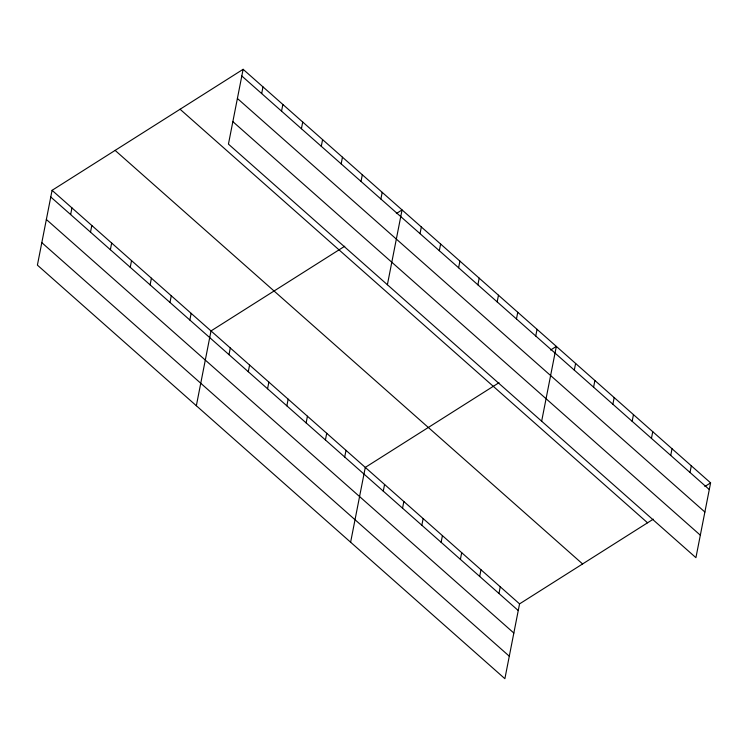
<?xml version="1.0" encoding="UTF-8"?>
<svg xmlns="http://www.w3.org/2000/svg" width="748" height="748" viewBox="0 0 748 748"><rect width="100%" height="100%" fill="white"/><g stroke="black" fill="none" stroke-linecap="round" stroke-linejoin="round"><path stroke-width="1.12" d="M243.119 69.312L228.439 144.121L695.92 557.671L710.6 482.871L243.119 69.312L52.08 190.329L37.4 265.129L504.881 678.688L519.561 603.879L653.285 519.168M70.639 214.573L71.948 207.897M90.508 232.151L91.817 225.475M110.367 249.72L111.676 243.053M130.236 267.298L131.545 260.631M150.105 284.876L151.414 278.2M169.974 302.454L171.283 295.778M189.842 320.032L191.151 313.356M196.341 405.743L211.02 330.934L344.753 246.223M261.678 93.565L262.987 86.89M228.991 354.664L230.3 347.988M281.547 111.143L282.856 104.468M248.28 371.719L249.589 365.052M301.416 128.712L302.725 122.046M267.56 388.782L268.869 382.106M321.285 146.29L322.594 139.624M286.849 405.837L288.158 399.17M341.153 163.868L342.462 157.192M306.128 422.901L307.437 416.225M361.013 181.446L362.322 174.77M325.417 439.955L326.726 433.288M380.882 199.015L382.191 192.348M344.697 457.019L346.006 450.343M387.389 284.736L402.059 209.926L396.328 213.554M350.616 542.216L365.286 467.406L499.019 382.696M420.039 233.657L421.348 226.981M383.266 491.137L384.575 484.461M439.319 250.711L440.628 244.044M402.546 508.191L403.855 501.525M458.608 267.775L459.917 261.099M421.835 525.255L423.144 518.579M477.888 284.829L479.197 278.163M441.114 542.309L442.423 535.643M497.168 301.893L498.477 295.217M460.394 559.373L461.703 552.697M516.457 318.947L517.766 312.281M479.683 576.428L480.992 569.761M535.736 336.011L537.045 329.335M498.963 593.491L500.272 586.815M541.655 421.199L556.334 346.399L550.603 350.027M574.305 370.129L575.614 363.453M593.594 387.184L594.894 380.517M612.874 404.247L614.183 397.571M632.154 421.302L633.463 414.635M651.443 438.365L652.752 431.69M670.722 455.42L672.031 448.753M690.011 472.484L691.32 465.808M704.868 486.499L710.6 482.871M241.81 75.987L709.291 489.538M237.397 98.474L704.878 512.025M232.852 121.634L700.334 535.194M180.072 109.245L647.553 522.805M115.117 150.395L582.599 563.945M52.08 190.329L519.561 603.879M50.77 196.995L518.252 610.546M46.357 219.482L513.839 633.032M41.813 242.651L509.295 656.202"/></g></svg>
